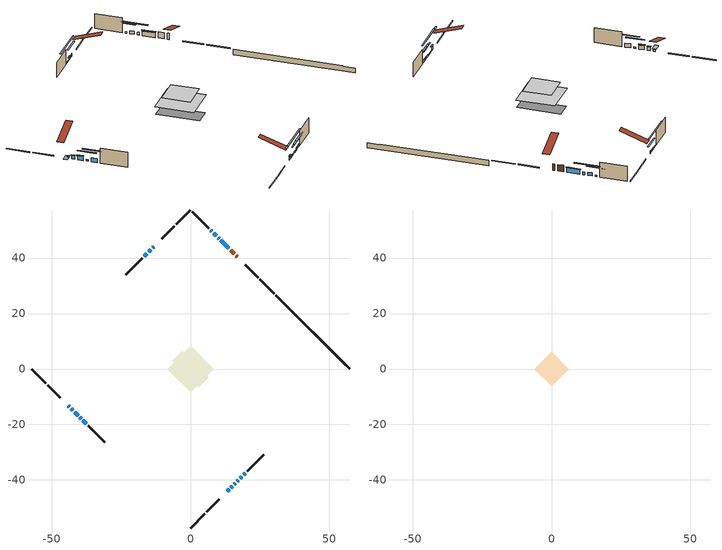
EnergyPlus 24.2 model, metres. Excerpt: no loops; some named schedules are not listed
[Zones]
conditioned space
 floor adiabatic (AdiabaticFloorConstruction): -8.45,0 0,8.45 8.45,0 0,-8.45 z3.08
 floor foundation (Slab1 construction): -6.63,2.9 -2.9,6.63 6.63,-2.9 2.9,-6.63 z-1.13
 wall outside (RimJoist1 construction): 0,-57.31 5.13,-52.18 / -57.31,0 -52.18,-5.13 / 0,57.31 -5.13,52.18 / 30.14,27.17 25.01,32.3 z0.64:0.94
 wall outside (RimJoist2 construction): 5.79,-51.52 10.36,-46.95 / -51.52,-5.79 -46.95,-10.36 / -5.79,51.52 -10.36,46.95 / 24.35,32.96 19.78,37.53 z0.64:0.94
 wall outside (AdiabaticWallConstruction 1): 16.88,40.43 16.41,40.9 / 15.75,41.56 14.51,42.79 z0.64:2.67
 wall outside (AdiabaticWallConstruction): -44.04,-13.26 -43.65,-13.66 z0.64:1.18; -13.27,44.04 -13.66,43.65 / 10.33,46.98 9.94,47.37 z0.64:1.56; 13.86,43.45 10.99,46.32 z0.64:2.14; -42.99,-14.32 -42.38,-14.93 z0.64:1.76; -41.72,-15.58 -40.54,-16.77 / -38.8,-18.51 -37.5,-19.81 z0.64:1.96; -14.32,42.99 -15.06,42.25 / -39.89,-17.42 -39.45,-17.86 z0.64:1.15; 13.27,-44.04 13.93,-43.38 z0.64:1.81; -15.71,41.6 -16.72,40.59 / 14.59,-42.72 15.09,-42.22 z0.64:0.95; 15.74,-41.56 16.11,-41.2 z0.64:1.05; 16.76,-40.55 17.2,-40.11 z0.64:1.25; 9.28,48.03 8.33,48.98 / 19.14,-38.17 19.71,-37.59 z0.64:1.61; 7.67,49.64 7.31,50 z0.64:1.08; 17.85,-39.46 18.48,-38.83 z0.64:1.46
 wall outside (Wall1 construction): 20.37,-36.94 26.37,-30.94 / -36.85,-20.46 -30.85,-26.46 / -17.37,39.94 -23.37,33.94 / 6.65,50.65 0.66,56.65 z0.64:5.52
 wall foundation (FoundationWall1 construction): 30.8,26.51,-1.13 30.8,26.51,0.64 54.66,2.65,0.64 54.66,2.65,0.41 57.31,0,0.41 57.31,0,-1.13
 window (WindowConstruction 11): -44.04,-13.27 -43.65,-13.66 z0.64:1.17
 window (WindowConstruction 14): -13.27,44.04 -13.66,43.65 z0.64:1.55
 window (WindowConstruction 6): 13.86,43.45 10.99,46.32 z0.64:2.14
 window (WindowConstruction 7): -42.99,-14.32 -42.38,-14.93 z0.64:1.76
 window (WindowConstruction 8): -41.72,-15.58 -40.54,-16.77 z0.64:1.96
 window (WindowConstruction 9): -14.32,42.99 -15.05,42.25 z0.64:1.15
 window (WindowConstruction 12): 10.33,46.98 9.94,47.37 z0.64:1.55
 window (WindowConstruction 10): 13.27,-44.04 13.93,-43.38 z0.64:1.81
 window (WindowConstruction 15): -15.71,41.6 -16.72,40.59 z0.64:0.94
 window (WindowConstruction 16): 14.59,-42.72 15.09,-42.22 z0.64:0.94
 window (WindowConstruction 17): 15.75,-41.56 16.11,-41.2 z0.64:1.05
 window (WindowConstruction 13): 16.76,-40.55 17.19,-40.11 z0.64:1.25
 window (WindowConstruction): 9.28,48.03 8.33,48.98 z0.64:1.61
 window (WindowConstruction 1): 7.67,49.64 7.31,50 z0.64:1.07
 window (WindowConstruction 2): -39.88,-17.42 -39.45,-17.86 z0.64:1.15
 window (WindowConstruction 3): -38.8,-18.51 -37.5,-19.81 z0.64:1.96
 window (WindowConstruction 4): 17.85,-39.46 18.48,-38.83 z0.64:1.45
 window (WindowConstruction 5): 19.14,-38.17 19.71,-37.6 z0.64:1.61
 door (Door): 16.87,40.43 16.41,40.9 z0.64:2.67
 door (Door 1): 15.75,41.56 14.52,42.79 z0.64:2.67
 ceiling adiabatic (AdiabaticFloorConstruction): 0,-8.45 8.45,0 0,8.45 -8.45,0 z3.08
attic - vented
 floor to conditioned space (Floor1 construction Reversed): -6.2,0 0,6.2 6.2,0 0,-6.2 z5.52
 roof outside (Roof1 construction): 12.61,-44.7,5.52 6.57,-38.66,8.36 4.98,-40.25,8.36 11.02,-46.29,5.52; -44.7,-12.61,5.52 -38.66,-6.57,8.36 -40.25,-4.98,8.36 -46.29,-11.02,5.52; -12.61,44.7,5.52 -6.57,38.66,8.36 -4.98,40.25,8.36 -11.02,46.29,5.52; 17.53,39.78,5.52 11.5,33.74,8.36 13.09,32.15,8.36 19.12,38.19,5.52
shading: -43.44,-13.87 -44.25,-13.06 -45.98,-14.78 -45.16,-15.6 z1.47; -15.53,41.78 -11.4,45.91 -11.69,46.2 -15.82,42.07 z4.19; 10.85,46.46 14,43.31 14.29,43.6 11.14,46.75 z2.34; -42.24,-15.07 -43.13,-14.18 -43.42,-14.47 -42.53,-15.36 z1.96; -40.4,-16.91 -41.87,-15.44 -42.16,-15.73 -40.69,-17.2 z2.16; -15.2,42.11 -14.18,43.13 -14.47,43.42 -15.49,42.4 z1.35; 8.07,49.24 12.2,45.11 12.49,45.4 8.36,49.53 z4.19; 14.07,-43.24 13.12,-44.18 13.41,-44.48 14.36,-43.53 z2.01; -20.52,36.79 -11.91,45.4 -12.2,45.69 -20.81,37.08 z6.32; 18.89,-38.41 10.78,-46.53 11.07,-46.82 19.18,-38.71 z6.32; 19.91,-37.4 11.94,-45.37 12.23,-45.66 20.2,-37.69 z6.43; 19.06,-38.25 14.9,-42.41 15.19,-42.7 19.35,-38.54 z3.89; 6.46,50.85 11.15,46.16 11.44,46.45 6.75,51.14 z4.25; 5.44,51.86 9.54,47.77 9.83,48.06 5.74,52.16 z3.71; -37.59,-19.72 -41.75,-15.56 -42.04,-15.85 -37.88,-20.01 z3.79; -35.64,-21.67 -40.66,-16.65 -40.95,-16.94 -35.93,-21.96 z4.6; 20.35,-36.96 15.98,-41.32 16.28,-41.61 20.64,-37.25 z4.09; 21.58,-35.73 17.27,-40.04 17.56,-40.33 21.87,-36.02 z4.25
[Building]
Building 1: Terrain=Suburbs
[Site:Location]
Toronto City Centre_ON: Latitude {deg}=43.63; Longitude {deg}=-79.39; Time Zone {hr}=-5; Elevation {m}=77; Keep Site Location Information=Yes
[Site:GroundTemperature:Shallow]
5.01852, 3.26908, 3.12898, 3.95918, 7.29196, 10.6092, 13.4851, 15.3069, 15.4617, 13.9799, 11.1774, 7.9619
[Site:WaterMainsTemperature]
Calculation Method=Schedule; Temperature Schedule=mains temperature schedule
[Material] Roughness=Rough; Thermal Absorptance=0.9
Name | Thickness {m} | Conductivity {W/m-K} | Density {kg/m3} | Specific Heat {J/kg-K} | Solar Absorptance | Visible Absorptance
asphalt or fiberglass shingles | 0.00635 | 0.162714 | 1121.4 | 1465.45 | 0.4 | 0.4
ceiling loosefill ins | 0.169333 | 0.0480833 | 16.02 | 1046.75 | 0.7 | 0.7
ceiling stud and cavity | 0.1397 | 0.334752 | 65.682 | 1177.47 | 0.7 | 0.7
concrete 4.0 in. | 0.1016 | 1.803125 | 2242.8 | 837.4 | 0.7 | 0.7
concrete 8.0 in. | 0.2032 | 1.803125 | 2242.8 | 837.4 | 0.7 | 0.7
door material | 0.04445 | 0.188738 | 512.64 | 1214.23 | 0.7 | 0.7
door material 1 | 0.04445 | 0.053851 | 512.64 | 1214.23 | 0.7 | 0.7
exterior vertical ins | 0.0463172 | 0.029427 | 32.04 | 1214.23 | 0.7 | 0.7
floor covering | 0.0127 | 0.0433444 | 54.468 | 1339.84 | 0.6 | 0.6
floor rigid ins; wall rigid ins | 0.512978 | 0.029427 | 32.04 | 1214.23 | 0.7 | 0.7
floor stud and cavity | 0.1397 | 1.75129 | 37.0049 | 1207.88 | 0.7 | 0.7
furniture material conditioned space 1 | 0.1524 | 0.115458 | 640.8 | 1214.23 | 0.6 | 0.6
gypsum board | 0.0127 | 0.160291 | 801 | 837.4 | 0.6 | 0.6
gypsum board 1 | 0.0127 | 0.160291 | 801 | 837.4 | 0.7 | 0.7
osb sheathing 0.5 in. | 0.0127 | 0.115458 | 512.64 | 1214.23 | 0.7 | 0.7
osb sheathing 0.75 in. | 0.01905 | 0.115458 | 512.64 | 1214.23 | 0.7 | 0.7
rim joist stud and cavity | 0.0508 | 0.177588 | 50.32683 | 1063.81 | 0.6 | 0.6
rim joist stud and cavity 1 | 0.0508 | 0.648972 | 50.32683 | 1063.81 | 0.6 | 0.6
wall stud and cavity | 0.1397 | 0.422031 | 139.0536 | 1170.24 | 0.7 | 0.7
wall stud and cavity 1 | 0.0889 | 0.380278 | 52.3479 | 1209.89 | 0.7 | 0.7
wall stud and cavity 2 | 0.0889 | 0.391764 | 83.0341 | 1211.67 | 0.7 | 0.7
wood siding | 0.0254 | 0.102417 | 544.68 | 1172.36 | 0.74 | 0.74
wood siding 1; wood siding 2; wood siding 3 | 0.0254 | 0.102417 | 544.68 | 1172.36 | 0.7 | 0.7
[WindowMaterial:SimpleGlazingSystem]
Name | U-Factor {W/m2-K} | Solar Heat Gain Coefficient
WindowMaterial | 2.98606 | 0.56
WindowMaterial 1 | 3.083154 | 0.32
WindowMaterial 10 | 2.99912 | 0.54
WindowMaterial 11 | 5.08635 | 0.63
WindowMaterial 12 | 2.57895 | 0.56
WindowMaterial 13 | 5.20275 | 0.65
WindowMaterial 14 | 3.10246 | 0.6
WindowMaterial 15 | 3.068959 | 0.31
WindowMaterial 16 | 3.04 | 0.52
WindowMaterial 2 | 3.026374 | 0.44
WindowMaterial 3 | 2.79017 | 0.61
WindowMaterial 4 | 3.032052 | 0.49
WindowMaterial 5 | 3.023535 | 0.5
WindowMaterial 6 | 2.97414 | 0.57
WindowMaterial 7 | 3.006501 | 0.53
WindowMaterial 8 | 3.02013 | 0.49
WindowMaterial 9 | 3.03943 | 0.45
[Construction]
AdiabaticFloorConstruction: floor stud and cavity, floor rigid ins, osb sheathing 0.75 in., floor covering
AdiabaticWallConstruction: wood siding 2, wall rigid ins, wall stud and cavity 1, gypsum board
AdiabaticWallConstruction 1: wood siding 3, wall rigid ins, wall stud and cavity 1, gypsum board
Door: door material
Door 1: door material 1
Floor1 construction Reversed: gypsum board, ceiling stud and cavity, ceiling loosefill ins
FoundationWall1 construction: concrete 8.0 in., gypsum board 1
furniture construction conditioned space 1: furniture material conditioned space 1
PartitionWallConstruction: gypsum board, wall stud and cavity 2, gypsum board
RimJoist1 construction: wood siding 1, rim joist stud and cavity
RimJoist2 construction: wood siding 1, rim joist stud and cavity 1
Roof1 construction: asphalt or fiberglass shingles
Slab1 construction: concrete 4.0 in.
Wall1 construction: wood siding, osb sheathing 0.5 in., wall stud and cavity, gypsum board
WindowConstruction: WindowMaterial
WindowConstruction 1: WindowMaterial 1
WindowConstruction 10: WindowMaterial 10
WindowConstruction 11: WindowMaterial 11
WindowConstruction 12: WindowMaterial 12
WindowConstruction 13: WindowMaterial 13
WindowConstruction 14: WindowMaterial 14
WindowConstruction 15; WindowConstruction 16: WindowMaterial 15
WindowConstruction 17: WindowMaterial 16
WindowConstruction 2: WindowMaterial 2
WindowConstruction 3: WindowMaterial 3
WindowConstruction 4: WindowMaterial 4
WindowConstruction 5: WindowMaterial 5
WindowConstruction 6: WindowMaterial 6
WindowConstruction 7: WindowMaterial 7
WindowConstruction 8: WindowMaterial 8
WindowConstruction 9: WindowMaterial 9
[Zone] Multiplier=1; Part of Total Floor Area=Yes
Name | Volume {m3}
attic - vented | 35.4585
conditioned space | 530.7
[Space]
Name | Zone | Volume {m3}
attic - vented 1 | attic - vented | 35.4585
conditioned space 1 | conditioned space | 530.7
[ZoneInfiltration:EffectiveLeakageArea]
infil attic - vented 1: Zone or Space=attic - vented 1; Schedule=Always On Discrete; Effective Air Leakage Area {cm2}=3232.84; Stack Coefficient=0.000197828; Wind Coefficient=9.50306e-06
[ZoneMixing]
whole house fan mix: Zone or Space=attic - vented; Schedule=Always On Continuous; Design Flow Rate Calculation Method=Flow/Zone; Design Flow Rate {m3/s}=0; Source Zone or Space=conditioned space
[SurfaceProperty:ExposedFoundationPerimeter]
Slab1: Exposed Perimeter Calculation Method=TotalExposedPerimeter; Total Exposed Perimeter {m}=37.491
[InternalMass] Zone or ZoneList=conditioned space; Space or SpaceList=conditioned space 1
Name | Construction | Surface Area {m2}
furniture mass conditioned space 1 | furniture construction conditioned space 1 | 85.4801
partition wall mass | PartitionWallConstruction | 213.7
[Lights]
interior lighting: Zone or ZoneList or Space or SpaceList=conditioned space 1; Schedule=interior lighting schedule; Design Level Calculation Method=LightingLevel; Lighting Level {W}=343.2; Return Air Fraction=0; Fraction Radiant=0.6; Fraction Visible=0.2; Fraction Replaceable=1
[People]
occupants: Zone or ZoneList or Space or SpaceList=conditioned space 1; Number of People Schedule=occupants schedule; Number of People Calculation Method=People; Number of People=3; Fraction Radiant=0.314171; Sensible Heat Fraction=0.56303; Activity Level Schedule=occupants activity schedule; Carbon Dioxide Generation Rate {m3/s-W}=0; Enable ASHRAE 55 Comfort Warnings=No; Mean Radiant Temperature Calculation Type=EnclosureAveraged
[ElectricEquipment] Zone or ZoneList or Space or SpaceList=conditioned space 1; Design Level Calculation Method=EquipmentLevel
Name | Schedule | Design Level {W} | Fraction Latent | Fraction Radiant | Fraction Lost
clothes dryer | clothes dryer schedule | 140.772 | 0.015 | 0.081 | 0.85
clothes washer | clothes washer schedule | 32.1985 | 0.03 | 0.162 | 0.7
cooking range | cooking range schedule | 215.147 | 0.08 | 0.432 | 0.2
dishwasher | dishwasher schedule | 66.8632 | 0.3 | 0.18 | 0.4
fridge | fridge schedule | 72.9452 | 0 | 0.6 | 0
mech vent bath fan 0 | mech vent bath fan 0 schedule | 50.2 | 0 | 0 | 1
mech vent house fan | mech vent house fan schedule | 0 | 0 | 0 | 1
mech vent house fan cfis | mech vent house fan cfis schedule | 0 | 0 | 0 | 0
mech vent range fan 0 | mech vent range fan 0 schedule | 57 | 0 | 0 | 1
misc plug loads | misc plug loads schedule | 494.7 | 0.045 | 0.513 | 0.1
whole house fan | Always On Discrete | 0 | 0 | 0 | 1
[OtherEquipment] Zone or ZoneList or Space or SpaceList=conditioned space 1; Design Level Calculation Method=EquipmentLevel
Name | Fuel Type | Schedule | Design Level {W} | Fraction Latent | Fraction Radiant | Fraction Lost
clothes dryer 1 | Electricity | clothes dryer schedule | 0 | 0.015 | 0.081 | 0.85
cooking range 1 | Electricity | cooking range schedule | 0 | 0.08 | 0.432 | 0.2
general water use latent | None | general water use schedule | 62.594 | 1 | 0 | 0
general water use sensible | None | general water use schedule | -61.6891 | 0 | 0.6 | 0
mech vent house fan latent load | None | Always On Discrete | 0 | 1 | 0 | 0
mech vent house fan sensible load | None | Always On Discrete | 0 | 0 | 0 | 0
water heater energy adjustment1 | NaturalGas | Always On Discrete | 0.01 | 0 | 0 | 1
[ZoneInfiltration:DesignFlowRate] Zone or ZoneList or Space or SpaceList=conditioned space 1; Schedule=Always On Discrete; Design Flow Rate Calculation Method=Flow/Zone; Design Flow Rate {m3/s}=0
infil flow; natural vent flow; whole house fan flow
[Foundation:Kiva]
Foundation Kiva 1: Initial Indoor Air Temperature {C}=18; Wall Height Above Grade {m}=0.640019; Wall Depth Below Slab {m}=0.2032; Custom Block Material Name 1=exterior vertical ins; Custom Block Depth 1 {m}=1.77; Custom Block X Position 1 {m}=0.2159; Custom Block Z Position 1 {m}=0
[Foundation:Kiva:Settings]
Soil Conductivity {W/m-K}=0.849921; Soil Density {kg/m3}=1842.3; Soil Specific Heat {J/kg-K}=418.7; Ground Solar Absorptivity=0.9; Ground Thermal Absorptivity=0.9; Ground Surface Roughness {m}=0.03; Far-Field Width {m}=40; Deep-Ground Boundary Condition=ZeroFlux; Deep-Ground Depth {m}=40; Minimum Cell Dimension {m}=0.2; Maximum Cell Growth Coefficient=3; Simulation Timestep=Timestep
[Exterior:Lights]
exterior lighting: Schedule=exterior lighting schedule; Design Level {W}=75.6
[Schedule:Constant]
Name | Hourly Value
Always On Continuous; mech vent house fan schedule; mech vent house fan cfis schedule; Always On Discrete | 1
occupants activity schedule | 117.228
fridge schedule | 0
[Schedule:Week:Daily]
interior lighting schedule Week Rule - Jan1-Jan27: interior lighting schedule day, interior lighting schedule day, interior lighting schedule day, interior lighting schedule day, interior lighting schedule day, interior lighting schedule day, interior lighting schedule day, interior lighting schedule default day, interior lighting schedule default day, interior lighting schedule default day, interior lighting schedule default day, interior lighting schedule default day
interior lighting schedule Week Rule - Jan28-Feb3: interior lighting schedule day, interior lighting schedule day, interior lighting schedule day, interior lighting schedule day, interior lighting schedule day 1, interior lighting schedule day 1, interior lighting schedule day 1, interior lighting schedule default day, interior lighting schedule default day, interior lighting schedule default day, interior lighting schedule default day, interior lighting schedule default day
interior lighting schedule Week Rule - Feb4-Feb24: interior lighting schedule day 1, interior lighting schedule day 1, interior lighting schedule day 1, interior lighting schedule day 1, interior lighting schedule day 1, interior lighting schedule day 1, interior lighting schedule day 1, interior lighting schedule default day, interior lighting schedule default day, interior lighting schedule default day, interior lighting schedule default day, interior lighting schedule default day
interior lighting schedule Week Rule - Feb25-Mar3: interior lighting schedule day 1, interior lighting schedule day 1, interior lighting schedule day 1, interior lighting schedule day 1, interior lighting schedule day 2, interior lighting schedule day 2, interior lighting schedule day 2, interior lighting schedule default day, interior lighting schedule default day, interior lighting schedule default day, interior lighting schedule default day, interior lighting schedule default day
interior lighting schedule Week Rule - Mar4-Mar31: interior lighting schedule day 2, interior lighting schedule day 2, interior lighting schedule day 2, interior lighting schedule day 2, interior lighting schedule day 2, interior lighting schedule day 2, interior lighting schedule day 2, interior lighting schedule default day, interior lighting schedule default day, interior lighting schedule default day, interior lighting schedule default day, interior lighting schedule default day
interior lighting schedule Week Rule - Apr1-Apr28: interior lighting schedule day 3, interior lighting schedule day 3, interior lighting schedule day 3, interior lighting schedule day 3, interior lighting schedule day 3, interior lighting schedule day 3, interior lighting schedule day 3, interior lighting schedule default day, interior lighting schedule default day, interior lighting schedule default day, interior lighting schedule default day, interior lighting schedule default day
interior lighting schedule Week Rule - Apr29-May5: interior lighting schedule day 3, interior lighting schedule day 3, interior lighting schedule day 4, interior lighting schedule day 4, interior lighting schedule day 4, interior lighting schedule day 4, interior lighting schedule day 4, interior lighting schedule default day, interior lighting schedule default day, interior lighting schedule default day, interior lighting schedule default day, interior lighting schedule default day
interior lighting schedule Week Rule - May6-May26: interior lighting schedule day 4, interior lighting schedule day 4, interior lighting schedule day 4, interior lighting schedule day 4, interior lighting schedule day 4, interior lighting schedule day 4, interior lighting schedule day 4, interior lighting schedule default day, interior lighting schedule default day, interior lighting schedule default day, interior lighting schedule default day, interior lighting schedule default day
interior lighting schedule Week Rule - May27-Jun2: interior lighting schedule day 4, interior lighting schedule day 4, interior lighting schedule day 4, interior lighting schedule day 4, interior lighting schedule day 4, interior lighting schedule day 5, interior lighting schedule day 5, interior lighting schedule default day, interior lighting schedule default day, interior lighting schedule default day, interior lighting schedule default day, interior lighting schedule default day
interior lighting schedule Week Rule - Jun3-Jun30: interior lighting schedule day 5, interior lighting schedule day 5, interior lighting schedule day 5, interior lighting schedule day 5, interior lighting schedule day 5, interior lighting schedule day 5, interior lighting schedule day 5, interior lighting schedule default day, interior lighting schedule default day, interior lighting schedule default day, interior lighting schedule default day, interior lighting schedule default day
interior lighting schedule Week Rule - Jul1-Jul28: interior lighting schedule day 6, interior lighting schedule day 6, interior lighting schedule day 6, interior lighting schedule day 6, interior lighting schedule day 6, interior lighting schedule day 6, interior lighting schedule day 6, interior lighting schedule default day, interior lighting schedule default day, interior lighting schedule default day, interior lighting schedule default day, interior lighting schedule default day
interior lighting schedule Week Rule - Jul29-Aug4: interior lighting schedule day 6, interior lighting schedule day 6, interior lighting schedule day 6, interior lighting schedule day 7, interior lighting schedule day 7, interior lighting schedule day 7, interior lighting schedule day 7, interior lighting schedule default day, interior lighting schedule default day, interior lighting schedule default day, interior lighting schedule default day, interior lighting schedule default day
interior lighting schedule Week Rule - Aug5-Aug25: interior lighting schedule day 7, interior lighting schedule day 7, interior lighting schedule day 7, interior lighting schedule day 7, interior lighting schedule day 7, interior lighting schedule day 7, interior lighting schedule day 7, interior lighting schedule default day, interior lighting schedule default day, interior lighting schedule default day, interior lighting schedule default day, interior lighting schedule default day
interior lighting schedule Week Rule - Aug26-Sep1: interior lighting schedule day 7, interior lighting schedule day 7, interior lighting schedule day 7, interior lighting schedule day 7, interior lighting schedule day 7, interior lighting schedule day 7, interior lighting schedule day 8, interior lighting schedule default day, interior lighting schedule default day, interior lighting schedule default day, interior lighting schedule default day, interior lighting schedule default day
interior lighting schedule Week Rule - Sep2-Sep29: interior lighting schedule day 8, interior lighting schedule day 8, interior lighting schedule day 8, interior lighting schedule day 8, interior lighting schedule day 8, interior lighting schedule day 8, interior lighting schedule day 8, interior lighting schedule default day, interior lighting schedule default day, interior lighting schedule default day, interior lighting schedule default day, interior lighting schedule default day
interior lighting schedule Week Rule - Sep30-Oct6: interior lighting schedule day 8, interior lighting schedule day 9, interior lighting schedule day 9, interior lighting schedule day 9, interior lighting schedule day 9, interior lighting schedule day 9, interior lighting schedule day 9, interior lighting schedule default day, interior lighting schedule default day, interior lighting schedule default day, interior lighting schedule default day, interior lighting schedule default day
interior lighting schedule Week Rule - Oct7-Oct27: interior lighting schedule day 9, interior lighting schedule day 9, interior lighting schedule day 9, interior lighting schedule day 9, interior lighting schedule day 9, interior lighting schedule day 9, interior lighting schedule day 9, interior lighting schedule default day, interior lighting schedule default day, interior lighting schedule default day, interior lighting schedule default day, interior lighting schedule default day
interior lighting schedule Week Rule - Oct28-Nov3: interior lighting schedule day 9, interior lighting schedule day 9, interior lighting schedule day 9, interior lighting schedule day 9, interior lighting schedule day 10, interior lighting schedule day 10, interior lighting schedule day 10, interior lighting schedule default day, interior lighting schedule default day, interior lighting schedule default day, interior lighting schedule default day, interior lighting schedule default day
interior lighting schedule Week Rule - Nov4-Nov24: interior lighting schedule day 10, interior lighting schedule day 10, interior lighting schedule day 10, interior lighting schedule day 10, interior lighting schedule day 10, interior lighting schedule day 10, interior lighting schedule day 10, interior lighting schedule default day, interior lighting schedule default day, interior lighting schedule default day, interior lighting schedule default day, interior lighting schedule default day
interior lighting schedule Week Rule - Nov25-Dec1: interior lighting schedule day 10, interior lighting schedule day 10, interior lighting schedule day 10, interior lighting schedule day 10, interior lighting schedule day 10, interior lighting schedule day 10, interior lighting schedule day 11, interior lighting schedule default day, interior lighting schedule default day, interior lighting schedule default day, interior lighting schedule default day, interior lighting schedule default day
interior lighting schedule Week Rule - Dec2-Dec31: interior lighting schedule day 11, interior lighting schedule day 11, interior lighting schedule day 11, interior lighting schedule day 11, interior lighting schedule day 11, interior lighting schedule day 11, interior lighting schedule day 11, interior lighting schedule default day, interior lighting schedule default day, interior lighting schedule default day, interior lighting schedule default day, interior lighting schedule default day
occupants schedule Week Rule - Jan1-Dec31: occupants schedule day, occupants schedule day, occupants schedule day, occupants schedule day, occupants schedule day, occupants schedule day, occupants schedule day, occupants schedule default day, occupants schedule default day, occupants schedule default day, occupants schedule default day, occupants schedule default day
clothes dryer schedule Week Rule - Jan1-Dec31: clothes dryer schedule day, clothes dryer schedule day, clothes dryer schedule day, clothes dryer schedule day, clothes dryer schedule day, clothes dryer schedule day, clothes dryer schedule day, clothes dryer schedule default day, clothes dryer schedule default day, clothes dryer schedule default day, clothes dryer schedule default day, clothes dryer schedule default day
clothes washer schedule Week Rule - Jan1-Dec31: clothes washer schedule day, clothes washer schedule day, clothes washer schedule day, clothes washer schedule day, clothes washer schedule day, clothes washer schedule day, clothes washer schedule day, clothes washer schedule default day, clothes washer schedule default day, clothes washer schedule default day, clothes washer schedule default day, clothes washer schedule default day
cooking range schedule Week Rule - Jan1-Dec31: cooking range schedule day, cooking range schedule day, cooking range schedule day, cooking range schedule day, cooking range schedule day, cooking range schedule day, cooking range schedule day, cooking range schedule default day, cooking range schedule default day, cooking range schedule default day, cooking range schedule default day, cooking range schedule default day
dishwasher schedule Week Rule - Jan1-Dec31: dishwasher schedule day, dishwasher schedule day, dishwasher schedule day, dishwasher schedule day, dishwasher schedule day, dishwasher schedule day, dishwasher schedule day, dishwasher schedule default day, dishwasher schedule default day, dishwasher schedule default day, dishwasher schedule default day, dishwasher schedule default day
mech vent bath fan 0 schedule Week Rule - Jan1-Dec31: mech vent bath fan 0 schedule day, mech vent bath fan 0 schedule day, mech vent bath fan 0 schedule day, mech vent bath fan 0 schedule day, mech vent bath fan 0 schedule day, mech vent bath fan 0 schedule day, mech vent bath fan 0 schedule day, mech vent bath fan 0 schedule default day, mech vent bath fan 0 schedule default day, mech vent bath fan 0 schedule default day, mech vent bath fan 0 schedule default day, mech vent bath fan 0 schedule default day
mech vent range fan 0 schedule Week Rule - Jan1-Dec31: mech vent range fan 0 schedule day, mech vent range fan 0 schedule day, mech vent range fan 0 schedule day, mech vent range fan 0 schedule day, mech vent range fan 0 schedule day, mech vent range fan 0 schedule day, mech vent range fan 0 schedule day, mech vent range fan 0 schedule default day, mech vent range fan 0 schedule default day, mech vent range fan 0 schedule default day, mech vent range fan 0 schedule default day, mech vent range fan 0 schedule default day
misc plug loads schedule Week Rule - Jan1-Dec31: misc plug loads schedule day, misc plug loads schedule day, misc plug loads schedule day, misc plug loads schedule day, misc plug loads schedule day, misc plug loads schedule day, misc plug loads schedule day, misc plug loads schedule default day, misc plug loads schedule default day, misc plug loads schedule default day, misc plug loads schedule default day, misc plug loads schedule default day
general water use schedule Week Rule - Jan1-Dec31: general water use schedule day, general water use schedule day, general water use schedule day, general water use schedule day, general water use schedule day, general water use schedule day, general water use schedule day, general water use schedule default day, general water use schedule default day, general water use schedule default day, general water use schedule default day, general water use schedule default day
exterior lighting schedule Week Rule - Jan1-Jan27: exterior lighting schedule day, exterior lighting schedule day, exterior lighting schedule day, exterior lighting schedule day, exterior lighting schedule day, exterior lighting schedule day, exterior lighting schedule day, exterior lighting schedule default day, exterior lighting schedule default day, exterior lighting schedule default day, exterior lighting schedule default day, exterior lighting schedule default day
exterior lighting schedule Week Rule - Jan28-Feb3: exterior lighting schedule day, exterior lighting schedule day, exterior lighting schedule day, exterior lighting schedule day, exterior lighting schedule day 1, exterior lighting schedule day 1, exterior lighting schedule day 1, exterior lighting schedule default day, exterior lighting schedule default day, exterior lighting schedule default day, exterior lighting schedule default day, exterior lighting schedule default day
exterior lighting schedule Week Rule - Feb4-Feb24: exterior lighting schedule day 1, exterior lighting schedule day 1, exterior lighting schedule day 1, exterior lighting schedule day 1, exterior lighting schedule day 1, exterior lighting schedule day 1, exterior lighting schedule day 1, exterior lighting schedule default day, exterior lighting schedule default day, exterior lighting schedule default day, exterior lighting schedule default day, exterior lighting schedule default day
exterior lighting schedule Week Rule - Feb25-Mar3: exterior lighting schedule day 1, exterior lighting schedule day 1, exterior lighting schedule day 1, exterior lighting schedule day 1, exterior lighting schedule day 2, exterior lighting schedule day 2, exterior lighting schedule day 2, exterior lighting schedule default day, exterior lighting schedule default day, exterior lighting schedule default day, exterior lighting schedule default day, exterior lighting schedule default day
exterior lighting schedule Week Rule - Mar4-Mar31: exterior lighting schedule day 2, exterior lighting schedule day 2, exterior lighting schedule day 2, exterior lighting schedule day 2, exterior lighting schedule day 2, exterior lighting schedule day 2, exterior lighting schedule day 2, exterior lighting schedule default day, exterior lighting schedule default day, exterior lighting schedule default day, exterior lighting schedule default day, exterior lighting schedule default day
exterior lighting schedule Week Rule - Apr1-Apr28: exterior lighting schedule day 3, exterior lighting schedule day 3, exterior lighting schedule day 3, exterior lighting schedule day 3, exterior lighting schedule day 3, exterior lighting schedule day 3, exterior lighting schedule day 3, exterior lighting schedule default day, exterior lighting schedule default day, exterior lighting schedule default day, exterior lighting schedule default day, exterior lighting schedule default day
exterior lighting schedule Week Rule - Apr29-May5: exterior lighting schedule day 3, exterior lighting schedule day 3, exterior lighting schedule day 4, exterior lighting schedule day 4, exterior lighting schedule day 4, exterior lighting schedule day 4, exterior lighting schedule day 4, exterior lighting schedule default day, exterior lighting schedule default day, exterior lighting schedule default day, exterior lighting schedule default day, exterior lighting schedule default day
exterior lighting schedule Week Rule - May6-May26: exterior lighting schedule day 4, exterior lighting schedule day 4, exterior lighting schedule day 4, exterior lighting schedule day 4, exterior lighting schedule day 4, exterior lighting schedule day 4, exterior lighting schedule day 4, exterior lighting schedule default day, exterior lighting schedule default day, exterior lighting schedule default day, exterior lighting schedule default day, exterior lighting schedule default day
exterior lighting schedule Week Rule - May27-Jun2: exterior lighting schedule day 4, exterior lighting schedule day 4, exterior lighting schedule day 4, exterior lighting schedule day 4, exterior lighting schedule day 4, exterior lighting schedule day 5, exterior lighting schedule day 5, exterior lighting schedule default day, exterior lighting schedule default day, exterior lighting schedule default day, exterior lighting schedule default day, exterior lighting schedule default day
exterior lighting schedule Week Rule - Jun3-Jun30: exterior lighting schedule day 5, exterior lighting schedule day 5, exterior lighting schedule day 5, exterior lighting schedule day 5, exterior lighting schedule day 5, exterior lighting schedule day 5, exterior lighting schedule day 5, exterior lighting schedule default day, exterior lighting schedule default day, exterior lighting schedule default day, exterior lighting schedule default day, exterior lighting schedule default day
exterior lighting schedule Week Rule - Jul1-Jul28: exterior lighting schedule day 6, exterior lighting schedule day 6, exterior lighting schedule day 6, exterior lighting schedule day 6, exterior lighting schedule day 6, exterior lighting schedule day 6, exterior lighting schedule day 6, exterior lighting schedule default day, exterior lighting schedule default day, exterior lighting schedule default day, exterior lighting schedule default day, exterior lighting schedule default day
exterior lighting schedule Week Rule - Jul29-Aug4: exterior lighting schedule day 6, exterior lighting schedule day 6, exterior lighting schedule day 6, exterior lighting schedule day 7, exterior lighting schedule day 7, exterior lighting schedule day 7, exterior lighting schedule day 7, exterior lighting schedule default day, exterior lighting schedule default day, exterior lighting schedule default day, exterior lighting schedule default day, exterior lighting schedule default day
exterior lighting schedule Week Rule - Aug5-Aug25: exterior lighting schedule day 7, exterior lighting schedule day 7, exterior lighting schedule day 7, exterior lighting schedule day 7, exterior lighting schedule day 7, exterior lighting schedule day 7, exterior lighting schedule day 7, exterior lighting schedule default day, exterior lighting schedule default day, exterior lighting schedule default day, exterior lighting schedule default day, exterior lighting schedule default day
exterior lighting schedule Week Rule - Aug26-Sep1: exterior lighting schedule day 7, exterior lighting schedule day 7, exterior lighting schedule day 7, exterior lighting schedule day 7, exterior lighting schedule day 7, exterior lighting schedule day 7, exterior lighting schedule day 8, exterior lighting schedule default day, exterior lighting schedule default day, exterior lighting schedule default day, exterior lighting schedule default day, exterior lighting schedule default day
exterior lighting schedule Week Rule - Sep2-Sep29: exterior lighting schedule day 8, exterior lighting schedule day 8, exterior lighting schedule day 8, exterior lighting schedule day 8, exterior lighting schedule day 8, exterior lighting schedule day 8, exterior lighting schedule day 8, exterior lighting schedule default day, exterior lighting schedule default day, exterior lighting schedule default day, exterior lighting schedule default day, exterior lighting schedule default day
[Schedule:Year]
interior lighting schedule: interior lighting schedule Week Rule - Jan1-Jan27, 1, 1, 1, 27, interior lighting schedule Week Rule - Jan28-Feb3, 1, 28, 2, 3, interior lighting schedule Week Rule - Feb4-Feb24, 2, 4, 2, 24, interior lighting schedule Week Rule - Feb25-Mar3, 2, 25, 3, 3, interior lighting schedule Week Rule - Mar4-Mar31, 3, 4, 3, 31, interior lighting schedule Week Rule - Apr1-Apr28, 4, 1, 4, 28, interior lighting schedule Week Rule - Apr29-May5, 4, 29, 5, 5, interior lighting schedule Week Rule - May6-May26, 5, 6, 5, 26, interior lighting schedule Week Rule - May27-Jun2, 5, 27, 6, 2, interior lighting schedule Week Rule - Jun3-Jun30, 6, 3, 6, 30, interior lighting schedule Week Rule - Jul1-Jul28, 7, 1, 7, 28, interior lighting schedule Week Rule - Jul29-Aug4, 7, 29, 8, 4, interior lighting schedule Week Rule - Aug5-Aug25, 8, 5, 8, 25, interior lighting schedule Week Rule - Aug26-Sep1, 8, 26, 9, 1, interior lighting schedule Week Rule - Sep2-Sep29, 9, 2, 9, 29, interior lighting schedule Week Rule - Sep30-Oct6, 9, 30, 10, 6, interior lighting schedule Week Rule - Oct7-Oct27, 10, 7, 10, 27, interior lighting schedule Week Rule - Oct28-Nov3, 10, 28, 11, 3, interior lighting schedule Week Rule - Nov4-Nov24, 11, 4, 11, 24, interior lighting schedule Week Rule - Nov25-Dec1, 11, 25, 12, 1, interior lighting schedule Week Rule - Dec2-Dec31, 12, 2, 12, 31
occupants schedule: occupants schedule Week Rule - Jan1-Dec31, 1, 1, 12, 31
clothes dryer schedule: clothes dryer schedule Week Rule - Jan1-Dec31, 1, 1, 12, 31
clothes washer schedule: clothes washer schedule Week Rule - Jan1-Dec31, 1, 1, 12, 31
cooking range schedule: cooking range schedule Week Rule - Jan1-Dec31, 1, 1, 12, 31
dishwasher schedule: dishwasher schedule Week Rule - Jan1-Dec31, 1, 1, 12, 31
mech vent bath fan 0 schedule: mech vent bath fan 0 schedule Week Rule - Jan1-Dec31, 1, 1, 12, 31
mech vent range fan 0 schedule: mech vent range fan 0 schedule Week Rule - Jan1-Dec31, 1, 1, 12, 31
misc plug loads schedule: misc plug loads schedule Week Rule - Jan1-Dec31, 1, 1, 12, 31
general water use schedule: general water use schedule Week Rule - Jan1-Dec31, 1, 1, 12, 31
exterior lighting schedule: exterior lighting schedule Week Rule - Jan1-Jan27, 1, 1, 1, 27, exterior lighting schedule Week Rule - Jan28-Feb3, 1, 28, 2, 3, exterior lighting schedule Week Rule - Feb4-Feb24, 2, 4, 2, 24, exterior lighting schedule Week Rule - Feb25-Mar3, 2, 25, 3, 3, exterior lighting schedule Week Rule - Mar4-Mar31, 3, 4, 3, 31, exterior lighting schedule Week Rule - Apr1-Apr28, 4, 1, 4, 28, exterior lighting schedule Week Rule - Apr29-May5, 4, 29, 5, 5, exterior lighting schedule Week Rule - May6-May26, 5, 6, 5, 26, exterior lighting schedule Week Rule - May27-Jun2, 5, 27, 6, 2, exterior lighting schedule Week Rule - Jun3-Jun30, 6, 3, 6, 30, exterior lighting schedule Week Rule - Jul1-Jul28, 7, 1, 7, 28, exterior lighting schedule Week Rule - Jul29-Aug4, 7, 29, 8, 4, exterior lighting schedule Week Rule - Aug5-Aug25, 8, 5, 8, 25, exterior lighting schedule Week Rule - Aug26-Sep1, 8, 26, 9, 1, exterior lighting schedule Week Rule - Sep2-Sep29, 9, 2, 9, 29, exterior lighting schedule Week Rule - Sep30-Oct6, 9, 30, 10, 6, exterior lighting schedule Week Rule - Oct7-Oct27, 10, 7, 10, 27, exterior lighting schedule Week Rule - Oct28-Nov3, 10, 28, 11, 3, exterior lighting schedule Week Rule - Nov4-Nov24, 11, 4, 11, 24, exterior lighting schedule Week Rule - Nov25-Dec1, 11, 25, 12, 1, exterior lighting schedule Week Rule - Dec2-Dec31, 12, 2, 12, 31
[Schedule:Compact]
mains temperature schedule: Through: 01/01, For: AllDays, Until: 24:00, 8.80333, Through: 01/02, For: AllDays, Until: 24:00, 8.74333, Through: 01/03, For: AllDays, Until: 24:00, 8.68389, Through: 01/04, For: AllDays, Until: 24:00, 8.62611, Through: 01/05, For: AllDays, Until: 24:00, 8.56944, Through: 01/06, For: AllDays, Until: 24:00, 8.51389, Through: 01/07, For: AllDays, Until: 24:00, 8.45944, Through: 01/08, For: AllDays, Until: 24:00, 8.40611, Through: 01/09, For: AllDays, Until: 24:00, 8.35389, Through: 01/10, For: AllDays, Until: 24:00, 8.30278, Through: 01/11, For: AllDays, Until: 24:00, 8.25333, Through: 01/12, For: AllDays, Until: 24:00, 8.205, Through: 01/13, For: AllDays, Until: 24:00, 8.15778, Through: 01/14, For: AllDays, Until: 24:00, 8.11222, Through: 01/15, For: AllDays, Until: 24:00, 8.06778, Through: 01/16, For: AllDays, Until: 24:00, 8.02444, Through: 01/17, For: AllDays, Until: 24:00, 7.98222, Through: 01/18, For: AllDays, Until: 24:00, 7.94167, Through: 01/19, For: AllDays, Until: 24:00, 7.90222, Through: 01/20, For: AllDays, Until: 24:00, 7.86444, Through: 01/21, For: AllDays, Until: 24:00, 7.82778, Through: 01/22, For: AllDays, Until: 24:00, 7.79278, Through: 01/23, For: AllDays, Until: 24:00, 7.75889, Through: 01/24, For: AllDays, Until: 24:00, 7.72667, Through: 01/25, For: AllDays, Until: 24:00, 7.69556, Through: 01/26, For: AllDays, Until: 24:00, 7.66611, Through: 01/27, For: AllDays, Until: 24:00, 7.63778, Through: 01/28, For: AllDays, Until: 24:00, 7.61111, Through: 01/29, For: AllDays, Until: 24:00, 7.58556, Through: 01/30, For: AllDays, Until: 24:00, 7.56167, Through: 01/31, For: AllDays, Until: 24:00, 7.53944, Through: 02/01, For: AllDays, Until: 24:00, 7.51833, Through: 02/02, For: AllDays, Until: 24:00, 7.49889, Through: 02/03, For: AllDays, Until: 24:00, 7.48111, Through: 02/04, For: AllDays, Until: 24:00, 7.46444, Through: 02/05, For: AllDays, Until: 24:00, 7.44944, Through: 02/06, For: AllDays, Until: 24:00, 7.43556, Through: 02/07, For: AllDays, Until: 24:00, 7.42333, Through: 02/08, For: AllDays, Until: 24:00, 7.41278, Through: 02/09, For: AllDays, Until: 24:00, 7.40389, Through: 02/10, For: AllDays, Until: 24:00, 7.39611, Through: 02/11, For: AllDays, Until: 24:00, 7.39, Through: 02/12, For: AllDays, Until: 24:00, 7.38556, Through: 02/13, For: AllDays, Until: 24:00, 7.38222, Through: 02/14, For: AllDays, Until: 24:00, 7.38056, Through: 02/15, For: AllDays, Until: 24:00, 7.38056, Through: 02/16, For: AllDays, Until: 24:00, 7.38222, Through: 02/17, For: AllDays, Until: 24:00, 7.385, Through: 02/18, For: AllDays, Until: 24:00, 7.38944, Through: 02/19, For: AllDays, Until: 24:00, 7.395, Through: 02/20, For: AllDays, Until: 24:00, 7.40278, Through: 02/21, For: AllDays, Until: 24:00, 7.41167, Through: 02/22, For: AllDays, Until: 24:00, 7.42222, Through: 02/23, For: AllDays, Until: 24:00, 7.43389, Through: 02/24, For: AllDays, Until: 24:00, 7.44722, Through: 02/25, For: AllDays, Until: 24:00, 7.46222, Through: 02/26, For: AllDays, Until: 24:00, 7.47833, Through: 02/27, For: AllDays, Until: 24:00, 7.49611, Through: 02/28, For: AllDays, Until: 24:00, 7.51556, Through: 03/01, For: AllDays, Until: 24:00, 7.53667, Through: 03/02, For: AllDays, Until: 24:00, 7.55889, Through: 03/03, For: AllDays, Until: 24:00, 7.58222, Through: 03/04, For: AllDays, Until: 24:00, 7.60722, Through: 03/05, For: AllDays, Until: 24:00, 7.63389, Through: 03/06, For: AllDays, Until: 24:00, 7.66222, Through: 03/07, For: AllDays, Until: 24:00, 7.69111, Through: 03/08, For: AllDays, Until: 24:00, 7.72222, Through: 03/09, For: AllDays, Until: 24:00, 7.75444, Through: 03/10, For: AllDays, Until: 24:00, 7.78778, Through: 03/11, For: AllDays, Until: 24:00, 7.82278, Through: 03/12, For: AllDays, Until: 24:00, 7.85944, Through: 03/13, For: AllDays, Until: 24:00, 7.89722, Through: 03/14, For: AllDays, Until: 24:00, 7.93611, Through: 03/15, For: AllDays, Until: 24:00, 7.97667, Through: 03/16, For: AllDays, Until: 24:00, 8.01833, Through: 03/17, For: AllDays, Until: 24:00, 8.06167, Through: 03/18, For: AllDays, Until: 24:00, 8.10611, Through: 03/19, For: AllDays, Until: 24:00, 8.15167, Through: 03/20, For: AllDays, Until: 24:00, 8.19833, Through: 03/21, For: AllDays, Until: 24:00, 8.24667, Through: 03/22, For: AllDays, Until: 24:00, 8.29611, Through: 03/23, For: AllDays, Until: 24:00, 8.34667, Through: 03/24, For: AllDays, Until: 24:00, 8.39889, Through: 03/25, For: AllDays, Until: 24:00, 8.45167, Through: 03/26, For: AllDays, Until: 24:00, 8.50611, Through: 03/27, For: AllDays, Until: 24:00, 8.56167, Through: 03/28, For: AllDays, Until: 24:00, 8.61833, Through: 03/29, For: AllDays, Until: 24:00, 8.67611, Through: 03/30, For: AllDays, Until: 24:00, 8.735, Through: 03/31, For: AllDays, Until: 24:00, 8.795, Through: 04/01, For: AllDays, Until: 24:00, 8.85611, Through: 04/02, For: AllDays, Until: 24:00, 8.91833, Through: 04/03, For: AllDays, Until: 24:00, 8.98167, Through: 04/04, For: AllDays, Until: 24:00, 9.04556, Through: 04/05, For: AllDays, Until: 24:00, 9.11111, Through: 04/06, For: AllDays, Until: 24:00, 9.17722, Through: 04/07, For: AllDays, Until: 24:00, 9.24444, Through: 04/08, For: AllDays, Until: 24:00, 9.31222, Through: 04/09, For: AllDays, Until: 24:00, 9.38167, Through: 04/10, For: AllDays, Until: 24:00, 9.45167, Through: 04/11, For: AllDays, Until: 24:00, 9.52222, Through: 04/12, For: AllDays, Until: 24:00, 9.59444, Through: 04/13, For: AllDays, Until: 24:00, 9.66667, Through: 04/14, For: AllDays, Until: 24:00, 9.74, Through: 04/15, For: AllDays, Until: 24:00, 9.81444, Through: 04/16, For: AllDays, Until: 24:00, 9.88944, Through: 04/17, For: AllDays, Until: 24:00, 9.96556, Through: 04/18, For: AllDays, Until: 24:00, 10.0417, Through: 04/19, For: AllDays, Until: 24:00, 10.1189, Through: 04/20, For: AllDays, Until: 24:00, 10.1972, Through: 04/21, For: AllDays, Until: 24:00, 10.2756, Through: 04/22, For: AllDays, Until: 24:00, 10.355, Through: 04/23, For: AllDays, Until: 24:00, 10.435, Through: 04/24, For: AllDays, Until: 24:00, 10.515, Through: 04/25, For: AllDays, Until: 24:00, 10.5961, Through: 04/26, For: AllDays, Until: 24:00, 10.6778, Through: 04/27, For: AllDays, Until: 24:00, 10.76, Through: 04/28, For: AllDays, Until: 24:00, 10.8428, Through: 04/29, For: AllDays, Until: 24:00, 10.9261, Through: 04/30, For: AllDays, Until: 24:00, 11.0094, Through: 05/01, For: AllDays, Until: 24:00, 11.0933, Through: 05/02, For: AllDays, Until: 24:00, 11.1778, Through: 05/03, For: AllDays, Until: 24:00, 11.2628, Through: 05/04, For: AllDays, Until: 24:00, 11.3478, Through: 05/05, For: AllDays, Until: 24:00, 11.4333, Through: 05/06, For: AllDays, Until: 24:00, 11.5189, Through: 05/07, For: AllDays, Until: 24:00, 11.605, Through: 05/08, For: AllDays, Until: 24:00, 11.6917, Through: 05/09, For: AllDays, Until: 24:00, 11.7778, Through: 05/10, For: AllDays, Until: 24:00, 11.865, Through: 05/11, For: AllDays, Until: 24:00, 11.9517, Through: 05/12, For: AllDays, Until: 24:00, 12.0389, Through: 05/13, For: AllDays, Until: 24:00, 12.1261, Through: 05/14, For: AllDays, Until: 24:00, 12.2133, Through: 05/15, For: AllDays, Until: 24:00, 12.3006, Through: 05/16, For: AllDays, Until: 24:00, 12.3883, Through: 05/17, For: AllDays, Until: 24:00, 12.4756, Through: 05/18, For: AllDays, Until: 24:00, 12.5628, Through: 05/19, For: AllDays, Until: 24:00, 12.6506, Through: 05/20, For: AllDays, Until: 24:00, 12.7378, Through: 05/21, For: AllDays, Until: 24:00, 12.825, Through: 05/22, For: AllDays, Until: 24:00, 12.9122, Through: 05/23, For: AllDays, Until: 24:00, 12.9994, Through: 05/24, For: AllDays, Until: 24:00, 13.0861, Through: 05/25, For: AllDays, Until: 24:00, 13.1728, Through: 05/26, For: AllDays, Until: 24:00, 13.2594, Through: 05/27, For: AllDays, Until: 24:00, 13.3456, Through: 05/28, For: AllDays, Until: 24:00, 13.4317, Through: 05/29, For: AllDays, Until: 24:00, 13.5172, Through: 05/30, For: AllDays, Until: 24:00, 13.6028, Through: 05/31, For: AllDays, Until: 24:00, 13.6878, Through: 06/01, For: AllDays, Until: 24:00, 13.7722, Through: 06/02, For: AllDays, Until: 24:00, 13.8567, Through: 06/03, For: AllDays, Until: 24:00, 13.9406, Through: 06/04, For: AllDays, Until: 24:00, 14.0239, Through: 06/05, For: AllDays, Until: 24:00, 14.1067, Through: 06/06, For: AllDays, Until: 24:00, 14.1894, Through: 06/07, For: AllDays, Until: 24:00, 14.2711, Through: 06/08, For: AllDays, Until: 24:00, 14.3528, Through: 06/09, For: AllDays, Until: 24:00, 14.4339, Through: 06/10, For: AllDays, Until: 24:00, 14.5139, Through: 06/11, For: AllDays, Until: 24:00, 14.5939, Through: 06/12, For: AllDays, Until: 24:00, 14.6728, Through: 06/13, For: AllDays, Until: 24:00, 14.7511, Through: 06/14, For: AllDays, Until: 24:00, 14.8289, Through: 06/15, For: AllDays, Until: 24:00, 14.9061, Through: 06/16, For: AllDays, Until: 24:00, 14.9822, Through: 06/17, For: AllDays, Until: 24:00, 15.0578, Through: 06/18, For: AllDays, Until: 24:00, 15.1328, Through: 06/19, For: AllDays, Until: 24:00, 15.2067, Through: 06/20, For: AllDays, Until: 24:00, 15.28, Through: 06/21, For: AllDays, Until: 24:00, 15.3522, Through: 06/22, For: AllDays, Until: 24:00, 15.4239, Through: 06/23, For: AllDays, Until: 24:00, 15.4944, Through: 06/24, For: AllDays, Until: 24:00, 15.5639, Through: 06/25, For: AllDays, Until: 24:00, 15.6328, Through: 06/26, For: AllDays, Until: 24:00, 15.7006, Through: 06/27, For: AllDays, Until: 24:00, 15.7678, Through: 06/28, For: AllDays, Until: 24:00, 15.8333, Through: 06/29, For: AllDays, Until: 24:00, 15.8983, Through: 06/30, For: AllDays, Until: 24:00, 15.9622, Through: 07/01, For: AllDays, Until: 24:00, 16.025, Through: 07/02, For: AllDays, Until: 24:00, 16.0872, Through: 07/03, For: AllDays, Until: 24:00, 16.1478, Through: 07/04, For: AllDays, Until: 24:00, 16.2072, Through: 07/05, For: AllDays, Until: 24:00, 16.2661, Through: 07/06, For: AllDays, Until: 24:00, 16.3233, Through: 07/07, For: AllDays, Until: 24:00, 16.3794, Through: 07/08, For: AllDays, Until: 24:00, 16.435, Through: 07/09, For: AllDays, Until: 24:00, 16.4889, Through: 07/10, For: AllDays, Until: 24:00, 16.5417, Through: 07/11, For: AllDays, Until: 24:00, 16.5928, Through: 07/12, For: AllDays, Until: 24:00, 16.6433, Through: 07/13, For: AllDays, Until: 24:00, 16.6922, Through: 07/14, For: AllDays, Until: 24:00, 16.74, Through: 07/15, For: AllDays, Until: 24:00, 16.7867, Through: 07/16, For: AllDays, Until: 24:00, 16.8322, Through: 07/17, For: AllDays, Until: 24:00, 16.8761, Through: 07/18, For: AllDays, Until: 24:00, 16.9189, Through: 07/19, For: AllDays, Until: 24:00, 16.96, Through: 07/20, For: AllDays, Until: 24:00, 17, Through: 07/21, For: AllDays, Until: 24:00, 17.0389, Through: 07/22, For: AllDays, Until: 24:00, 17.0761, Through: 07/23, For: AllDays, Until: 24:00, 17.1122, Through: 07/24, For: AllDays, Until: 24:00, 17.1467, Through: 07/25, For: AllDays, Until: 24:00, 17.18, Through: 07/26, For: AllDays, Until: 24:00, 17.2117, Through: 07/27, For: AllDays, Until: 24:00, 17.2422, Through: 07/28, For: AllDays, Until: 24:00, 17.2711, Through: 07/29, For: AllDays, Until: 24:00, 17.2983, Through: 07/30, For: AllDays, Until: 24:00, 17.3244, Through: 07/31, For: AllDays, Until: 24:00, 17.3494, Through: 08/01, For: AllDays, Until: 24:00, 17.3728, Through: 08/02, For: AllDays, Until: 24:00, 17.3944, Through: 08/03, For: AllDays, Until: 24:00, 17.4144, Through: 08/04, For: AllDays, Until: 24:00, 17.4333, Through: 08/05, For: AllDays, Until: 24:00, 17.4506, Through: 08/06, For: AllDays, Until: 24:00, 17.4667, Through: 08/07, For: AllDays, Until: 24:00, 17.4811, Through: 08/08, For: AllDays, Until: 24:00, 17.4939, Through: 08/09, For: AllDays, Until: 24:00, 17.5056, Through: 08/10, For: AllDays, Until: 24:00, 17.5156, Through: 08/11, For: AllDays, Until: 24:00, 17.5239, Through: 08/12, For: AllDays, Until: 24:00, 17.5311, Through: 08/13, For: AllDays, Until: 24:00, 17.5361, Through: 08/14, For: AllDays, Until: 24:00, 17.54, Through: 08/15, For: AllDays, Until: 24:00, 17.5428, Through: 08/16, For: AllDays, Until: 24:00, 17.5439, Through: 08/17, For: AllDays, Until: 24:00, 17.5433, Through: 08/18, For: AllDays, Until: 24:00, 17.5411, Through: 08/19, For: AllDays, Until: 24:00, 17.5372, Through: 08/20, For: AllDays, Until: 24:00, 17.5322, Through: 08/21, For: AllDays, Until: 24:00, 17.5256, Through: 08/22, For: AllDays, Until: 24:00, 17.5178, Through: 08/23, For: AllDays, Until: 24:00, 17.5083, Through: 08/24, For: AllDays, Until: 24:00, 17.4972, Through: 08/25, For: AllDays, Until: 24:00, 17.4844, Through: 08/26, For: AllDays, Until: 24:00, 17.4706, Through: 08/27, For: AllDays, Until: 24:00, 17.455, Through: 08/28, For: AllDays, Until: 24:00, 17.4378, Through: 08/29, For: AllDays, Until: 24:00, 17.4194, Through: 08/30, For: AllDays, Until: 24:00, 17.3994, Through: 08/31, For: AllDays, Until: 24:00, 17.3778, Through: 09/01, For: AllDays, Until: 24:00, 17.355, Through: 09/02, For: AllDays, Until: 24:00, 17.3311, Through: 09/03, For: AllDays, Until: 24:00, 17.305, Through: 09/04, For: AllDays, Until: 24:00, 17.2778, Through: 09/05, For: AllDays, Until: 24:00, 17.2494, Through: 09/06, For: AllDays, Until: 24:00, 17.2194, Through: 09/07, For: AllDays, Until: 24:00, 17.1878, Through: 09/08, For: AllDays, Until: 24:00, 17.155, Through: 09/09, For: AllDays, Until: 24:00, 17.1206, Through: 09/10, For: AllDays, Until: 24:00, 17.085, Through: 09/11, For: AllDays, Until: 24:00, 17.0483, Through: 09/12, For: AllDays, Until: 24:00, 17.01, Through: 09/13, For: AllDays, Until: 24:00, 16.97, Through: 09/14, For: AllDays, Until: 24:00, 16.9289, Through: 09/15, For: AllDays, Until: 24:00, 16.8867, Through: 09/16, For: AllDays, Until: 24:00, 16.8428, Through: 09/17, For: AllDays, Until: 24:00, 16.7983, Through: 09/18, For: AllDays, Until: 24:00, 16.7517, Through: 09/19, For: AllDays, Until: 24:00, 16.7044, Through: 09/20, For: AllDays, Until: 24:00, 16.6556, Through: 09/21, For: AllDays, Until: 24:00, 16.6056, Through: 09/22, For: AllDays, Until: 24:00, 16.5544, Through: 09/23, For: AllDays, Until: 24:00, 16.5017, Through: 09/24, For: AllDays, Until: 24:00, 16.4483, Through: 09/25, For: AllDays, Until: 24:00, 16.3933, Through: 09/26, For: AllDays, Until: 24:00, 16.3372, Through: 09/27, For: AllDays, Until: 24:00, 16.2806, Through: 09/28, For: AllDays, Until: 24:00, 16.2222, Through: 09/29, For: AllDays, Until: 24:00, 16.1628, Through: 09/30, For: AllDays, Until: 24:00, 16.1022, Through: 10/01, For: AllDays, Until: 24:00, 16.0406, Through: 10/02, For: AllDays, Until: 24:00, 15.9778, Through: 10/03, For: AllDays, Until: 24:00, 15.9144, Through: 10/04, For: AllDays, Until: 24:00, 15.8494, Through: 10/05, For: AllDays, Until: 24:00, 15.7839, Through: 10/06, For: AllDays, Until: 24:00, 15.7172, Through: 10/07, For: AllDays, Until: 24:00, 15.6494, Through: 10/08, For: AllDays, Until: 24:00, 15.5811, Through: 10/09, For: AllDays, Until: 24:00, 15.5117, Through: 10/10, For: AllDays, Until: 24:00, 15.4411, Through: 10/11, For: AllDays, Until: 24:00, 15.37, Through: 10/12, For: AllDays, Until: 24:00, 15.2978, Through: 10/13, For: AllDays, Until: 24:00, 15.225, Through: 10/14, For: AllDays, Until: 24:00, 15.1511, Through: 10/15, For: AllDays, Until: 24:00, 15.0767, Through: 10/16, For: AllDays, Until: 24:00, 15.0011, Through: 10/17, For: AllDays, Until: 24:00, 14.925, Through: 10/18, For: AllDays, Until: 24:00, 14.8483, Through: 10/19, For: AllDays, Until: 24:00, 14.7706, Through: 10/20, For: AllDays, Until: 24:00, 14.6922, Through: 10/21, For: AllDays, Until: 24:00, 14.6133, Through: 10/22, For: AllDays, Until: 24:00, 14.5339, Through: 10/23, For: AllDays, Until: 24:00, 14.4539, Through: 10/24, For: AllDays, Until: 24:00, 14.3728, Through: 10/25, For: AllDays, Until: 24:00, 14.2917, Through: 10/26, For: AllDays, Until: 24:00, 14.21, Through: 10/27, For: AllDays, Until: 24:00, 14.1272, Through: 10/28, For: AllDays, Until: 24:00, 14.0444, Through: 10/29, For: AllDays, Until: 24:00, 13.9611, Through: 10/30, For: AllDays, Until: 24:00, 13.8772, Through: 10/31, For: AllDays, Until: 24:00, 13.7933, Through: 11/01, For: AllDays, Until: 24:00, 13.7089, Through: 11/02, For: AllDays, Until: 24:00, 13.6239, Through: 11/03, For: AllDays, Until: 24:00, 13.5383, Through: 11/04, For: AllDays, Until: 24:00, 13.4528, Through: 11/05, For: AllDays, Until: 24:00, 13.3667, Through: 11/06, For: AllDays, Until: 24:00, 13.2806, Through: 11/07, For: AllDays, Until: 24:00, 13.1944, Through: 11/08, For: AllDays, Until: 24:00, 13.1078, Through: 11/09, For: AllDays, Until: 24:00, 13.0206, Through: 11/10, For: AllDays, Until: 24:00, 12.9339, Through: 11/11, For: AllDays, Until: 24:00, 12.8467, Through: 11/12, For: AllDays, Until: 24:00, 12.7594, Through: 11/13, For: AllDays, Until: 24:00, 12.6722, Through: 11/14, For: AllDays, Until: 24:00, 12.5844, Through: 11/15, For: AllDays, Until: 24:00, 12.4972, Through: 11/16, For: AllDays, Until: 24:00, 12.41, Through: 11/17, For: AllDays, Until: 24:00, 12.3222, Through: 11/18, For: AllDays, Until: 24:00, 12.235, Through: 11/19, For: AllDays, Until: 24:00, 12.1478, Through: 11/20, For: AllDays, Until: 24:00, 12.0606, Through: 11/21, For: AllDays, Until: 24:00, 11.9733, Through: 11/22, For: AllDays, Until: 24:00, 11.8861, Through: 11/23, For: AllDays, Until: 24:00, 11.7994, Through: 11/24, For: AllDays, Until: 24:00, 11.7128, Through: 11/25, For: AllDays, Until: 24:00, 11.6267, Through: 11/26, For: AllDays, Until: 24:00, 11.5406, Through: 11/27, For: AllDays, Until: 24:00, 11.4544, Through: 11/28, For: AllDays, Until: 24:00, 11.3689, Through: 11/29, For: AllDays, Until: 24:00, 11.2839, Through: 11/30, For: AllDays, Until: 24:00, 11.1989, Through: 12/01, For: AllDays, Until: 24:00, 11.1144, Through: 12/02, For: AllDays, Until: 24:00, 11.03, Through: 12/03, For: AllDays, Until: 24:00, 10.9467, Through: 12/04, For: AllDays, Until: 24:00, 10.8633, Through: 12/05, For: AllDays, Until: 24:00, 10.7806, Through: 12/06, For: AllDays, Until: 24:00, 10.6983, Through: 12/07, For: AllDays, Until: 24:00, 10.6167, Through: 12/08, For: AllDays, Until: 24:00, 10.5356, Through: 12/09, For: AllDays, Until: 24:00, 10.4544, Through: 12/10, For: AllDays, Until: 24:00, 10.3744, Through: 12/11, For: AllDays, Until: 24:00, 10.295, Through: 12/12, For: AllDays, Until: 24:00, 10.2167, Through: 12/13, For: AllDays, Until: 24:00, 10.1383, Through: 12/14, For: AllDays, Until: 24:00, 10.0611, Through: 12/15, For: AllDays, Until: 24:00, 9.98444, Through: 12/16, For: AllDays, Until: 24:00, 9.90833, Through: 12/17, For: AllDays, Until: 24:00, 9.83278, Through: 12/18, For: AllDays, Until: 24:00, 9.75833, Through: 12/19, For: AllDays, Until: 24:00, 9.685, Through: 12/20, For: AllDays, Until: 24:00, 9.61222, Through: 12/21, For: AllDays, Until: 24:00, 9.54, Through: 12/22, For: AllDays, Until: 24:00, 9.46889, Through: 12/23, For: AllDays, Until: 24:00, 9.39889, Through: 12/24, For: AllDays, Until: 24:00, 9.32944, Through: 12/25, For: AllDays, Until: 24:00, 9.26111, Through: 12/26, For: AllDays, Until: 24:00, 9.19389, Through: 12/27, For: AllDays, Until: 24:00, 9.12722, Through: 12/28, For: AllDays, Until: 24:00, 9.06167, Through: 12/29, For: AllDays, Until: 24:00, 8.99722, Through: 12/30, For: AllDays, Until: 24:00, 8.93389, Through: 12/31, For: AllDays, Until: 24:00, 8.87111
